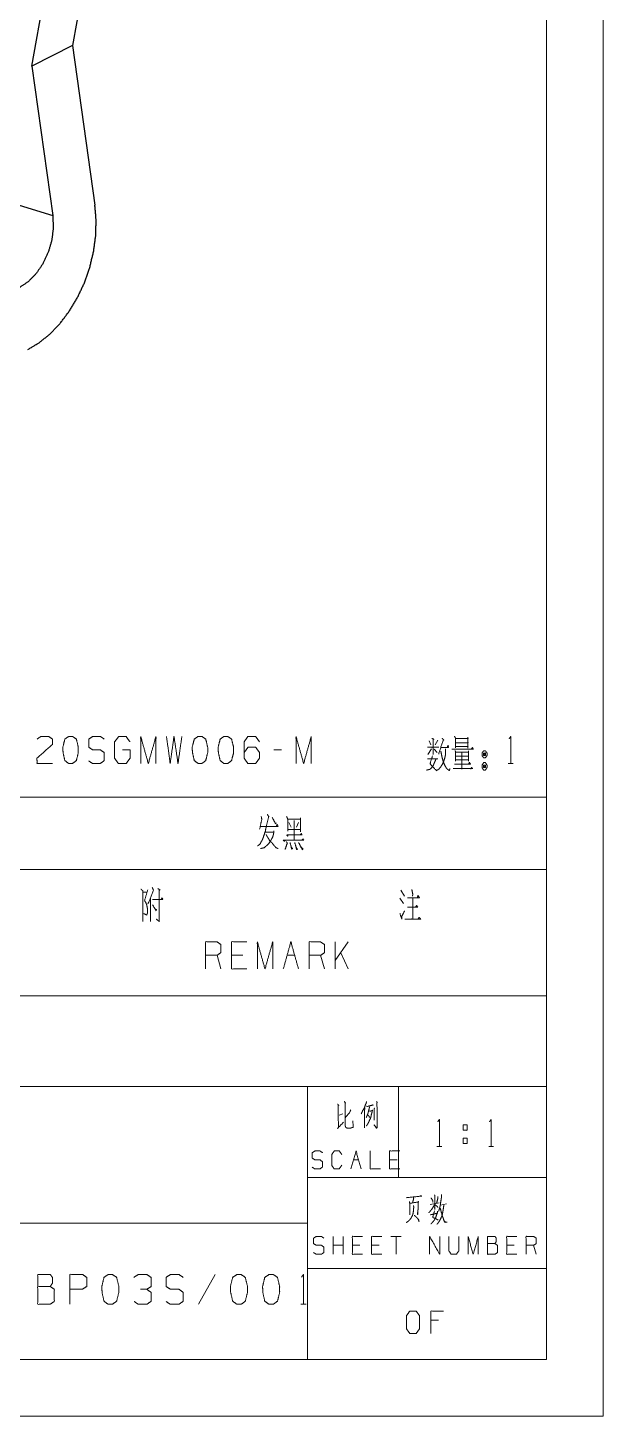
# Model space of a CAD drawing. Header units: millimetres. Extents: x 0 to 420, y 0 to 297.
# Drawn here: x 369.4 to 420, y 0 to 122.2 of the extents above; entities that cross this region are included whole.
import ezdxf

# ---------------------------------------------------------------- set-up
doc = ezdxf.new("R2010")
doc.units = ezdxf.units.MM
doc.layers.add('101', color=7, linetype='Continuous', true_color=0xffffff)

msp = doc.modelspace()

# ---------------------------------------------------------------- linework, layer by layer
at = {"layer": '101', "color": 133, "linetype": 'Continuous', "lineweight": 18}
for p, q in [((420, 0), (420, 297)), ((415, 5), (415, 292)), ((235, 37), (415, 37)), ((235, 29), (415, 29)), ((394, 29), (394, 5)), ((402, 29), (402, 21)), ((394, 21), (415, 21)), ((285, 17), (394, 17)), ((394, 13), (415, 13)), ((25, 5), (415, 5)), ((235, 5), (415, 5)), ((0, 0), (420, 0))]:
    msp.add_line(p, q, dxfattribs=at)
at = {"layer": '101', "color": 252, "linetype": 'Continuous', "lineweight": 25}
for p, q in [((369.74, 118.8), (373.42, 139.34)), ((376.51, 138.38), (373.32, 120.62)), ((373.32, 120.62), (369.74, 118.8)), ((373.32, 120.62), (375.29, 106.57)), ((369.74, 118.8), (371.58, 105.65)), ((341.42, 115.02), (371.58, 105.65))]:
    msp.add_line(p, q, dxfattribs=at)
at = {"layer": '101', "color": 72, "linetype": 'Continuous', "lineweight": 18}
for p, q in [((404.89, 58.74), (404.57, 58.24)), ((404.7, 59.44), (404.85, 59.09)), ((405.12, 58.71), (405.4, 58.39)), ((405.44, 59.49), (405.21, 59.09)), ((391.71, 58.64), (391.04, 58.64)), ((404.54, 57.86), (405.46, 57.86)), ((411.65, 57.44), (412.07, 57.44)), ((368, 54.46), (415, 54.46)), ((415, 54.46), (415, 48.11)), ((393.36, 52.65), (393.36, 51.43)), ((390.33, 51.4), (391, 51.4)), ((392.27, 52.53), (393.36, 52.53)), ((392.29, 51.62), (393.36, 51.62)), ((392.36, 52.25), (392.55, 51.83)), ((392.83, 52.43), (392.83, 50.68)), ((393.19, 52.25), (393.01, 51.83)), ((368, 48.11), (415, 48.11)), ((415, 48.11), (415, 37)), ((380.84, 46.45), (381.02, 46.3)), ((379.52, 46.1), (379.87, 46.1)), ((380.17, 45.6), (380.17, 43.53)), ((402.12, 45.6), (402.42, 45.12)), ((402.21, 46.3), (402.51, 45.75)), ((397.58, 41.74), (396.41, 40.09)), ((396.41, 39.36), (396.41, 41.74)), ((386.37, 39.36), (386.04, 40.56)), ((388.31, 40.56), (387.31, 40.56)), ((392.19, 40.56), (392.87, 40.56)), ((395.48, 39.36), (395.14, 40.56)), ((397.58, 39.36), (396.91, 40.79)), ((368, 37), (415, 37)), ((396.78, 26.5), (397.1, 26.62)), ((407.69, 24.46), (408.02, 24.46)), ((407.69, 24.46), (407.69, 23.99)), ((405.37, 23.74), (405.8, 23.74)), ((409.93, 23.74), (410.35, 23.74)), ((398.04, 22.56), (398.48, 22.56)), ((401.88, 22.56), (401.21, 22.56)), ((404.78, 18.63), (405.57, 18.79)), ((405.68, 18.57), (406.23, 18.69)), ((396.24, 14.25), (396.24, 15.82)), ((397.13, 15.04), (396.24, 15.04)), ((397.13, 14.25), (397.13, 15.82)), ((398.6, 15.04), (397.94, 15.04)), ((400.3, 15.04), (399.63, 15.04)), ((402.22, 15.82), (401.33, 15.82)), ((401.78, 15.82), (401.78, 14.25)), ((412.18, 15.04), (411.51, 15.04)), ((414.1, 14.25), (413.88, 15.04)), ((385.88, 12.47), (384.4, 9.85)), ((393.39, 9.85), (393.86, 9.85)), ((405.52, 8.46), (404.84, 8.46))]:
    msp.add_line(p, q, dxfattribs=at)
at = {"layer": '101', "color": 252, "linetype": 'Continuous', "lineweight": 25}
for points, knots in [([(369.39, 93.86), (370.39, 94.47), (371.36, 95.25), (372.25, 96.19), (373.06, 97.27), (373.77, 98.46), (374.37, 99.74), (374.84, 101.09), (375.17, 102.47), (375.36, 103.86), (375.4, 105.24), (375.29, 106.57)], [0, 0, 0.079452, 0.163052, 0.250549, 0.341433, 0.434982, 0.530331, 0.626517, 0.722538, 0.817398, 0.91016, 1, 1]), ([(371.58, 105.65), (371.63, 104.6), (371.5, 103.5), (371.19, 102.43), (370.72, 101.42), (370.12, 100.54), (369.41, 99.82), (368.63, 99.3)], [0, 0, 0.14254, 0.291151, 0.442276, 0.592039, 0.736735, 0.873333, 1, 1])]:
    msp.add_open_spline(points, degree=1, knots=knots, dxfattribs=at)
at = {"layer": '101', "color": 72, "linetype": 'Continuous', "lineweight": 18}
for points, knots in [([(370.21, 59.59), (370.53, 59.81), (371.22, 59.81), (371.56, 59.59), (371.56, 59.11), (370.19, 57.91), (370.21, 57.44), (371.56, 57.44)], [0, 0, 0.069694, 0.192978, 0.265273, 0.350226, 0.674741, 0.759753, 1, 1]), ([(373.32, 57.44), (373.66, 57.69), (373.83, 58.39), (373.83, 58.86), (373.66, 59.59), (373.32, 59.81), (372.98, 59.81), (372.65, 59.59), (372.47, 58.86), (372.49, 58.39), (372.65, 57.69), (372.98, 57.44), (373.32, 57.44)], [0, 0, 0.067524, 0.183971, 0.260583, 0.380943, 0.446139, 0.500302, 0.565504, 0.685863, 0.762528, 0.878308, 0.945837, 1, 1]), ([(374.75, 57.66), (375.08, 57.44), (375.77, 57.44), (376.11, 57.69), (376.11, 58.39), (375.77, 58.64), (375.1, 58.64), (374.75, 58.86), (374.75, 59.59), (375.1, 59.81), (375.77, 59.81), (376.11, 59.59)], [0, 0, 0.068035, 0.184055, 0.254518, 0.372336, 0.442799, 0.555848, 0.62637, 0.748395, 0.818917, 0.931965, 1, 1]), ([(377.71, 58.64), (378.39, 58.64), (378.39, 57.91), (378.05, 57.44), (377.36, 57.44), (377.02, 57.91), (377.02, 59.34), (377.38, 59.81), (378.03, 59.81), (378.37, 59.34)], [0, 0, 0.103298, 0.214798, 0.304261, 0.41028, 0.499744, 0.718898, 0.80996, 0.910536, 1, 1]), ([(379.32, 57.44), (379.32, 59.81), (379.99, 57.44), (380.66, 59.81), (380.66, 57.44)], [0, 0, 0.245192, 0.500001, 0.754808, 1, 1]), ([(381.59, 59.81), (381.91, 57.44), (382.25, 59.81), (382.6, 57.44), (382.94, 59.81)], [0, 0, 0.249746, 0.499742, 0.750003, 1, 1]), ([(384.7, 57.44), (385.04, 57.69), (385.21, 58.39), (385.21, 58.86), (385.04, 59.59), (384.7, 59.81), (384.37, 59.81), (384.03, 59.59), (383.85, 58.86), (383.87, 58.39), (384.03, 57.69), (384.37, 57.44), (384.7, 57.44)], [0, 0, 0.067524, 0.183971, 0.260583, 0.380943, 0.446139, 0.500302, 0.565504, 0.685863, 0.762528, 0.878308, 0.945837, 1, 1]), ([(386.98, 57.44), (387.31, 57.69), (387.49, 58.39), (387.49, 58.86), (387.31, 59.59), (386.98, 59.81), (386.64, 59.81), (386.31, 59.59), (386.13, 58.86), (386.15, 58.39), (386.31, 57.69), (386.64, 57.44), (386.98, 57.44)], [0, 0, 0.067524, 0.183969, 0.260581, 0.38094, 0.446136, 0.500306, 0.565502, 0.68586, 0.762525, 0.878306, 0.94583, 1, 1]), ([(388.42, 58.39), (388.74, 58.86), (389.43, 58.86), (389.77, 58.39), (389.77, 57.91), (389.43, 57.44), (388.74, 57.44), (388.42, 57.91), (388.42, 59.34), (388.74, 59.81), (389.43, 59.81), (389.77, 59.34)], [0, 0, 0.07696, 0.169763, 0.248074, 0.312019, 0.39033, 0.483132, 0.560092, 0.751926, 0.828887, 0.921689, 1, 1]), ([(392.98, 57.44), (392.98, 59.81), (393.65, 57.44), (394.32, 59.81), (394.32, 57.44)], [0, 0, 0.245192, 0.499999, 0.754808, 1, 1]), ([(404.94, 59.64), (405.1, 59.56), (405.03, 59.61), (405.03, 58.21), (405.03, 58.86), (404.54, 58.86), (405.53, 58.86)], [0, 0, 0.046316, 0.069128, 0.437819, 0.608997, 0.739328, 1, 1]), ([(406.14, 58.74), (406.14, 58.44), (406.11, 58.11), (406.02, 57.76), (405.88, 57.41), (405.72, 57.16), (405.54, 56.94), (405.3, 56.79)], [0, 0, 0.134099, 0.280228, 0.441582, 0.610319, 0.742763, 0.870666, 1, 1]), ([(405.83, 59.66), (405.99, 59.49), (405.93, 59.54), (405.53, 58.26)], [0, 0, 0.143538, 0.187778, 1, 1]), ([(405.79, 58.84), (406.39, 58.84), (406.36, 59.04), (406.29, 58.91)], [0, 0, 0.63414, 0.848459, 1, 1]), ([(406.69, 58.69), (408.58, 58.69), (408.49, 58.84), (408.4, 58.69)], [0, 0, 0.844518, 0.922264, 1, 1]), ([(406.92, 59.84), (407.01, 59.66), (407.01, 58.81), (407.01, 58.94), (408.1, 58.94), (408.1, 58.79), (408.1, 59.76), (408.1, 59.64), (407.01, 59.64), (408.1, 59.64), (408.1, 59.26), (407.01, 59.26)], [0, 0, 0.027308, 0.145703, 0.163114, 0.31575, 0.336643, 0.472449, 0.48986, 0.642495, 0.795131, 0.847364, 1, 1]), ([(411.72, 59.61), (411.86, 59.81), (411.86, 57.44)], [0, 0, 0.093486, 1, 1]), ([(405.28, 57.79), (405.14, 57.49), (405.05, 57.26), (404.89, 57.04), (404.73, 56.91), (404.47, 56.86)], [0, 0, 0.251049, 0.434038, 0.642626, 0.795773, 1, 1]), ([(404.98, 58.11), (404.77, 57.41), (405.3, 56.84)], [0, 0, 0.483231, 1, 1]), ([(405.72, 58.51), (405.77, 58.26), (405.83, 57.96), (405.93, 57.61), (406.07, 57.26), (406.23, 56.99), (406.46, 56.81), (406.52, 56.99)], [0, 0, 0.122113, 0.267686, 0.442434, 0.622805, 0.774611, 0.912622, 1, 1]), ([(406.97, 58.59), (407.01, 58.46), (407.01, 57.64), (407.01, 57.76), (408.14, 57.76), (408.14, 57.64), (408.14, 58.56), (408.14, 58.44), (407.01, 58.44), (407.01, 58.09), (408.14, 58.09), (407.57, 58.09), (407.57, 58.44), (407.57, 56.94), (407.57, 57.39), (406.9, 57.39), (408.32, 57.39), (408.23, 57.54), (408.16, 57.39)], [0, 0, 0.011506, 0.084583, 0.095655, 0.195851, 0.206923, 0.288857, 0.29993, 0.400126, 0.431128, 0.531325, 0.581423, 0.612425, 0.745291, 0.785151, 0.844642, 0.96989, 0.985312, 1, 1]), ([(409.64, 58.56), (409.48, 58.56), (409.34, 58.36), (409.34, 58.14), (409.48, 57.94), (409.64, 57.94), (409.78, 58.14), (409.78, 58.36), (409.64, 58.56)], [0, 0, 0.091011, 0.231136, 0.359859, 0.499986, 0.590997, 0.731138, 0.859862, 1, 1]), ([(409.78, 57.29), (409.64, 57.51), (409.48, 57.51), (409.34, 57.29), (409.34, 57.09), (409.48, 56.86), (409.64, 56.86), (409.78, 57.09), (409.78, 57.29)], [0, 0, 0.149205, 0.238518, 0.387711, 0.5, 0.649193, 0.738506, 0.887711, 1, 1]), ([(409.48, 58.14), (409.64, 58.14), (409.48, 58.36), (409.48, 58.14)], [0, 0, 0.241164, 0.658904, 1, 1]), ([(409.64, 58.14), (409.64, 58.36), (409.48, 58.36)], [0, 0, 0.585813, 1, 1]), ([(406.8, 56.99), (408.51, 56.99), (408.42, 57.09), (408.35, 56.94)], [0, 0, 0.851381, 0.917655, 1, 1]), ([(409.48, 57.29), (409.48, 57.09), (409.64, 57.09)], [0, 0, 0.556982, 1, 1]), ([(409.64, 57.29), (409.48, 57.29), (409.64, 57.09), (409.64, 57.29)], [0, 0, 0.25882, 0.6746, 1, 1]), ([(390.45, 52.95), (390.58, 52.78), (390.35, 51.83), (390.28, 51.47), (390.1, 50.93), (390.01, 50.7), (389.9, 50.53), (389.83, 50.35), (389.59, 50.18)], [0, 0, 0.069926, 0.38885, 0.505364, 0.693867, 0.772746, 0.839515, 0.9011, 1, 1]), ([(389.92, 52.78), (389.97, 52.53), (389.78, 51.65)], [0, 0, 0.221863, 1, 1]), ([(390.89, 52.68), (391.19, 52.13), (391.23, 52.22)], [0, 0, 0.855262, 1, 1]), ([(392.15, 52.78), (392.25, 52.55), (392.25, 51.47)], [0, 0, 0.187914, 1, 1]), ([(391.04, 51.5), (391, 51.2), (390.91, 50.93), (390.77, 50.68), (390.58, 50.38), (390.36, 50.18), (390.17, 50.02), (389.85, 49.95)], [0, 0, 0.143871, 0.281442, 0.418246, 0.588512, 0.727354, 0.844312, 1, 1]), ([(389.87, 51.88), (391.41, 51.88), (391.32, 52.08), (391.23, 51.88)], [0, 0, 0.778575, 0.889287, 1, 1]), ([(390.35, 51.2), (390.42, 51.05), (390.56, 50.83), (390.66, 50.65), (390.89, 50.43), (391.04, 50.23), (391.23, 50.02), (391.42, 49.95)], [0, 0, 0.098129, 0.255365, 0.37644, 0.566726, 0.71165, 0.876695, 1, 1]), ([(392.06, 50.68), (391.97, 50.58), (391.86, 50.68), (393.67, 50.68), (393.59, 50.8), (393.47, 50.68)], [0, 0, 0.055573, 0.116265, 0.866965, 0.926762, 1, 1]), ([(392.11, 50.55), (392.22, 50.45), (392.02, 49.88)], [0, 0, 0.193665, 1, 1]), ([(392.27, 51.12), (392.25, 51.03), (392.13, 51.15), (393.52, 51.15), (393.44, 51.28), (393.35, 51.15)], [0, 0, 0.051287, 0.140119, 0.845357, 0.922679, 1, 1]), ([(392.46, 50.48), (392.6, 49.9), (392.69, 49.95), (392.55, 50.1)], [0, 0, 0.658059, 0.770917, 1, 1]), ([(392.87, 50.48), (393.03, 49.88), (393.1, 49.88), (392.98, 50.08)], [0, 0, 0.669865, 0.7462, 1, 1]), ([(393.21, 50.48), (393.54, 49.85), (393.61, 49.9), (393.44, 50.08)], [0, 0, 0.679076, 0.761949, 1, 1]), ([(380.33, 46.53), (380.44, 46.3), (379.96, 45.08)], [0, 0, 0.159107, 1, 1]), ([(379.34, 46.38), (379.5, 46.22), (379.5, 43.53)], [0, 0, 0.074914, 1, 1]), ([(379.94, 46.33), (379.66, 45.37), (379.77, 45.2), (379.84, 45.02), (379.91, 44.68), (379.91, 44.25), (379.84, 44.1), (379.59, 44.23)], [0, 0, 0.379822, 0.458229, 0.530553, 0.667378, 0.830233, 0.893776, 1, 1]), ([(380.35, 45.48), (381.27, 45.48), (381.2, 45.62), (381.14, 45.5)], [0, 0, 0.752923, 0.888763, 1, 1]), ([(380.95, 46.35), (380.95, 43.53), (380.68, 43.75)], [0, 0, 0.890401, 1, 1]), ([(403.26, 45.6), (403.26, 43.75), (402.55, 43.75), (403.94, 43.75), (403.8, 43.9), (403.71, 43.75)], [0, 0, 0.426906, 0.590047, 0.912256, 0.959823, 1, 1]), ([(402.78, 45.62), (403.84, 45.62), (403.71, 45.83), (403.66, 45.65)], [0, 0, 0.717261, 0.876328, 1, 1]), ([(403.17, 46.35), (403.26, 45.87), (403.27, 45.98), (403.22, 45.75)], [0, 0, 0.592181, 0.716658, 1, 1]), ([(380.37, 45), (380.68, 44.48), (380.7, 44.58), (380.61, 44.6)], [0, 0, 0.760418, 0.886215, 1, 1]), ([(402.12, 44.23), (402.3, 43.73), (402.27, 43.95), (402.53, 44.48)], [0, 0, 0.39393, 0.563113, 1, 1]), ([(402.8, 44.8), (403.68, 44.8), (403.59, 44.95), (403.5, 44.83)], [0, 0, 0.729813, 0.873574, 1, 1]), ([(385.03, 39.36), (385.03, 41.74), (386.04, 41.74), (386.37, 41.51), (386.37, 40.79), (386.04, 40.56), (385.03, 40.56)], [0, 0, 0.400952, 0.571031, 0.639278, 0.761674, 0.829922, 1, 1]), ([(388.65, 39.36), (387.31, 39.36), (387.31, 41.74), (388.65, 41.74)], [0, 0, 0.26539, 0.73461, 1, 1]), ([(389.58, 39.36), (389.58, 41.74), (390.25, 39.36), (390.93, 41.74), (390.93, 39.36)], [0, 0, 0.245192, 0.499999, 0.754808, 1, 1]), ([(394.14, 39.36), (394.14, 41.74), (395.14, 41.74), (395.48, 41.51), (395.48, 40.79), (395.14, 40.56), (394.14, 40.56)], [0, 0, 0.400951, 0.571036, 0.639278, 0.761673, 0.829915, 1, 1]), ([(396.62, 27.47), (396.76, 27.35), (396.68, 27.39), (396.71, 25.4), (396.62, 25.32), (397.17, 25.88)], [0, 0, 0.060255, 0.090729, 0.71461, 0.752496, 1, 1]), ([(397.22, 27.7), (397.34, 27.55), (397.29, 27.59), (397.29, 26.72), (397.29, 26.04), (397.29, 25.94), (397.31, 25.54), (397.35, 25.44), (397.41, 25.38), (397.54, 25.34), (397.8, 25.36), (397.99, 25.42), (398.01, 25.44), (397.98, 25.98)], [0, 0, 0.050887, 0.067371, 0.30486, 0.491459, 0.519732, 0.627242, 0.657953, 0.681265, 0.71898, 0.791172, 0.845841, 0.852765, 1, 1]), ([(397.29, 26.23), (397.72, 26.77), (397.79, 26.95)], [0, 0, 0.77398, 1, 1]), ([(399.18, 27.7), (399.16, 27.59), (398.99, 27.14), (398.84, 26.87), (398.72, 26.62)], [0, 0, 0.089072, 0.504979, 0.766001, 1, 1]), ([(399.02, 27.14), (399, 25.38), (398.99, 25.5), (398.99, 25.52), (399, 25.71)], [0, 0, 0.841012, 0.900786, 0.910681, 1, 1]), ([(399.43, 27.22), (399.44, 27.18), (399.37, 26.89), (399.3, 26.62), (399.22, 26.43), (399.16, 26.29)], [0, 0, 0.044891, 0.350478, 0.63559, 0.840224, 1, 1]), ([(399.43, 26.83), (399.72, 26.89), (399.69, 26.95), (399.66, 26.72), (399.6, 26.52), (399.57, 26.35), (399.52, 26.19), (399.44, 26.04), (399.37, 25.88), (399.3, 25.75), (399.22, 25.61), (399.16, 25.54)], [0, 0, 0.158182, 0.194476, 0.315843, 0.429568, 0.518472, 0.611327, 0.697145, 0.792857, 0.869066, 0.954883, 1, 1]), ([(399.19, 27.28), (399.22, 27.26), (399.25, 27.26), (399.76, 27.39), (399.72, 27.39), (399.65, 27.35)], [0, 0, 0.049781, 0.090425, 0.822292, 0.883256, 1, 1]), ([(400.07, 27.68), (400.13, 27.59), (400.1, 27.57), (400.12, 25.52), (400.12, 25.5), (400.1, 25.38), (400.07, 25.34), (399.84, 25.65), (400.07, 25.36), (400.1, 25.44)], [0, 0, 0.031372, 0.042462, 0.676473, 0.682877, 0.721567, 0.737252, 0.857566, 0.97283, 1, 1]), ([(399.85, 27.12), (399.88, 27.08), (399.85, 27.06), (399.85, 26.06), (399.84, 26.17), (399.85, 26.29)], [0, 0, 0.038712, 0.066084, 0.824707, 0.904517, 1, 1]), ([(399.28, 26.52), (399.41, 26.39), (399.44, 26.29)], [0, 0, 0.6273, 1, 1]), ([(405.44, 25.91), (405.59, 26.11), (405.59, 23.74)], [0, 0, 0.093487, 1, 1]), ([(410, 25.91), (410.14, 26.11), (410.14, 23.74)], [0, 0, 0.093487, 1, 1]), ([(407.69, 25.16), (407.69, 25.64), (408.02, 25.64), (408.02, 25.16), (407.69, 25.16)], [0, 0, 0.292916, 0.5, 0.792916, 1, 1]), ([(408.02, 24.46), (408.02, 23.99), (407.69, 23.99)], [0, 0, 0.585831, 1, 1]), ([(394.41, 21.91), (394.63, 21.76), (395.09, 21.76), (395.31, 21.93), (395.31, 22.39), (395.09, 22.56), (394.64, 22.56), (394.41, 22.71), (394.41, 23.19), (394.64, 23.34), (395.09, 23.34), (395.31, 23.19)], [0, 0, 0.068029, 0.184052, 0.254519, 0.372336, 0.442804, 0.555843, 0.62637, 0.748396, 0.818923, 0.931962, 1, 1]), ([(397, 22.08), (396.77, 21.76), (396.34, 21.76), (396.12, 22.08), (396.12, 23.02), (396.34, 23.34), (396.78, 23.34), (397.01, 23.02)], [0, 0, 0.114571, 0.243364, 0.357935, 0.638587, 0.753157, 0.885429, 1, 1]), ([(397.81, 21.76), (398.26, 23.34), (398.7, 21.76)], [0, 0, 0.499998, 1, 1]), ([(399.51, 23.34), (399.51, 21.76), (400.4, 21.76)], [0, 0, 0.638737, 1, 1]), ([(402.1, 21.76), (401.21, 21.76), (401.21, 23.34), (402.1, 23.34)], [0, 0, 0.265388, 0.734612, 1, 1]), ([(403.31, 18.53), (403.34, 18.4), (403.33, 18.36), (403.31, 18.07), (403.27, 17.82), (403.23, 17.68), (403.15, 17.53), (403.07, 17.39), (402.92, 17.22), (402.77, 17.1), (402.66, 17.04)], [0, 0, 0.073225, 0.098424, 0.26494, 0.409696, 0.496582, 0.589746, 0.686975, 0.813798, 0.923947, 1, 1]), ([(402.68, 19.23), (404.03, 19.37), (403.97, 19.39), (403.83, 19.37)], [0, 0, 0.865805, 0.905503, 1, 1]), ([(402.95, 18.9), (402.98, 18.73), (402.99, 18.3), (402.99, 17.72), (402.98, 17.8), (402.98, 17.95)], [0, 0, 0.119124, 0.427226, 0.837796, 0.897358, 1, 1]), ([(402.98, 18.73), (403.77, 18.86), (403.72, 18.9), (403.71, 18.55), (403.71, 18.17), (403.69, 17.95), (403.68, 17.76), (403.67, 17.84), (403.69, 18.03)], [0, 0, 0.351984, 0.378534, 0.533493, 0.697426, 0.797814, 0.880033, 0.917028, 1, 1]), ([(403.3, 19.29), (403.33, 19.17), (403.23, 18.77)], [0, 0, 0.238945, 1, 1]), ([(405.19, 18.65), (405.05, 18.42), (404.92, 18.21), (404.79, 18.05), (404.66, 17.9)], [0, 0, 0.287233, 0.555137, 0.786183, 1, 1]), ([(404.86, 19.21), (405, 18.98), (405.03, 18.84)], [0, 0, 0.640218, 1, 1]), ([(405.17, 19.48), (405.2, 19.33), (405.2, 18.19), (405.17, 18.34), (405.2, 18.46)], [0, 0, 0.094654, 0.823642, 0.918295, 1, 1]), ([(405.2, 18.61), (405.38, 18.48), (405.46, 18.38)], [0, 0, 0.613114, 1, 1]), ([(405.46, 19.33), (405.46, 19.23), (405.35, 18.75)], [0, 0, 0.174306, 1, 1]), ([(405.98, 18.57), (405.93, 18.21), (405.89, 17.97), (405.85, 17.76), (405.79, 17.57), (405.67, 17.32), (405.57, 17.14), (405.45, 16.97), (405.36, 16.89)], [0, 0, 0.194372, 0.332632, 0.448613, 0.555646, 0.70616, 0.822691, 0.933849, 1, 1]), ([(405.77, 19.52), (405.77, 19.39), (405.76, 19.17), (405.71, 18.88), (405.67, 18.57), (405.61, 18.32), (405.54, 18.09), (405.52, 18.03)], [0, 0, 0.081859, 0.232245, 0.425429, 0.632112, 0.800316, 0.957949, 1, 1]), ([(403.39, 17.68), (403.59, 17.49), (403.71, 17.37), (403.77, 17.28), (403.81, 17.12), (403.72, 17.32)], [0, 0, 0.292982, 0.473564, 0.580848, 0.762106, 1, 1]), ([(404.78, 17.72), (405.41, 17.86), (405.42, 18.05), (405.42, 17.97), (405.35, 17.72), (405.25, 17.45), (405.14, 17.24), (405.03, 17.12), (404.92, 16.99), (404.85, 16.93)], [0, 0, 0.304469, 0.392577, 0.431617, 0.55371, 0.68947, 0.798366, 0.878841, 0.95475, 1, 1]), ([(405.16, 18.07), (405, 17.49), (405.1, 17.45), (405.22, 17.41), (405.33, 17.35), (405.48, 17.26)], [0, 0, 0.529111, 0.626299, 0.735529, 0.852099, 1, 1]), ([(405.65, 18.3), (405.68, 18.26), (405.83, 17.68), (405.93, 17.41), (406.04, 17.12), (406.06, 17.06), (406.28, 17.08), (406.06, 17.1), (405.99, 17.22)], [0, 0, 0.026719, 0.341744, 0.493482, 0.655463, 0.691641, 0.807838, 0.924035, 1, 1]), ([(394.53, 14.4), (394.75, 14.25), (395.21, 14.25), (395.43, 14.41), (395.43, 14.88), (395.21, 15.04), (394.76, 15.04), (394.53, 15.19), (394.53, 15.67), (394.76, 15.82), (395.21, 15.82), (395.43, 15.67)], [0, 0, 0.068036, 0.184055, 0.25452, 0.372334, 0.442799, 0.555845, 0.626371, 0.748393, 0.818918, 0.931964, 1, 1]), ([(398.83, 14.25), (397.94, 14.25), (397.94, 15.82), (398.83, 15.82)], [0, 0, 0.265394, 0.734606, 1, 1]), ([(400.52, 14.25), (399.63, 14.25), (399.63, 15.82), (400.52, 15.82)], [0, 0, 0.265394, 0.734606, 1, 1]), ([(404.73, 14.25), (404.73, 15.82), (405.62, 14.25), (405.62, 15.82)], [0, 0, 0.317573, 0.682427, 1, 1]), ([(406.42, 15.82), (406.42, 14.56), (406.63, 14.25), (407.08, 14.25), (407.31, 14.56), (407.31, 15.82)], [0, 0, 0.337149, 0.438598, 0.557784, 0.662851, 1, 1]), ([(408.12, 14.25), (408.12, 15.82), (408.56, 14.25), (409.01, 15.82), (409.01, 14.25)], [0, 0, 0.245192, 0.5, 0.754808, 1, 1]), ([(409.82, 15.19), (409.82, 15.82), (410.48, 15.82), (410.59, 15.67), (410.59, 15.36), (410.48, 15.19), (409.82, 15.19), (409.82, 14.25), (410.47, 14.25), (410.7, 14.4), (410.7, 15.04), (410.48, 15.19)], [0, 0, 0.115916, 0.238849, 0.272472, 0.33043, 0.366587, 0.48952, 0.663395, 0.784172, 0.83349, 0.952457, 1, 1]), ([(412.4, 14.25), (411.51, 14.25), (411.51, 15.82), (412.4, 15.82)], [0, 0, 0.265394, 0.734606, 1, 1]), ([(413.21, 14.25), (413.21, 15.82), (413.88, 15.82), (414.1, 15.67), (414.1, 15.19), (413.88, 15.04), (413.21, 15.04)], [0, 0, 0.400946, 0.571033, 0.639276, 0.76167, 0.829914, 1, 1]), ([(370.26, 11.42), (370.26, 12.47), (371.37, 12.47), (371.55, 12.22), (371.55, 11.7), (371.37, 11.42), (370.26, 11.42), (370.26, 9.85), (371.35, 9.85), (371.72, 10.1), (371.72, 11.17), (371.37, 11.42)], [0, 0, 0.115917, 0.238847, 0.272469, 0.330428, 0.366584, 0.489513, 0.663389, 0.784162, 0.833485, 0.952453, 1, 1]), ([(373.09, 9.85), (373.09, 12.47), (374.2, 12.47), (374.57, 12.22), (374.57, 11.42), (374.18, 11.17), (373.09, 11.17)], [0, 0, 0.401148, 0.571313, 0.639589, 0.762044, 0.83282, 1, 1]), ([(376.83, 9.85), (377.2, 10.12), (377.4, 10.9), (377.4, 11.42), (377.2, 12.22), (376.83, 12.47), (376.46, 12.47), (376.09, 12.22), (375.9, 11.42), (375.92, 10.9), (376.09, 10.12), (376.46, 9.85), (376.83, 9.85)], [0, 0, 0.067525, 0.183969, 0.260581, 0.380939, 0.446136, 0.500306, 0.565503, 0.685861, 0.762526, 0.878305, 0.94583, 1, 1]), ([(379.86, 11.17), (380.23, 11.42), (380.23, 12.22), (379.86, 12.47), (379.1, 12.47), (378.72, 12.22)], [0, 0, 0.153874, 0.429854, 0.583729, 0.846126, 1, 1]), ([(381.55, 10.1), (381.92, 9.85), (382.68, 9.85), (383.06, 10.12), (383.06, 10.9), (382.68, 11.17), (381.94, 11.17), (381.55, 11.42), (381.55, 12.22), (381.94, 12.47), (382.68, 12.47), (383.06, 12.22)], [0, 0, 0.068036, 0.184054, 0.254519, 0.372335, 0.4428, 0.555843, 0.62637, 0.748394, 0.818921, 0.931964, 1, 1]), ([(388.15, 9.85), (388.52, 10.12), (388.71, 10.9), (388.71, 11.42), (388.52, 12.22), (388.15, 12.47), (387.78, 12.47), (387.41, 12.22), (387.21, 11.42), (387.23, 10.9), (387.41, 10.12), (387.78, 9.85), (388.15, 9.85)], [0, 0, 0.067525, 0.18397, 0.260581, 0.38094, 0.446137, 0.500301, 0.565503, 0.685862, 0.762526, 0.878306, 0.945836, 1, 1]), ([(390.98, 9.85), (391.35, 10.12), (391.54, 10.9), (391.54, 11.42), (391.35, 12.22), (390.98, 12.47), (390.61, 12.47), (390.23, 12.22), (390.04, 11.42), (390.06, 10.9), (390.23, 10.12), (390.61, 9.85), (390.98, 9.85)], [0, 0, 0.067525, 0.183971, 0.260584, 0.380944, 0.446141, 0.500306, 0.565504, 0.685864, 0.762529, 0.87831, 0.945835, 1, 1]), ([(393.47, 12.25), (393.63, 12.47), (393.63, 9.85)], [0, 0, 0.093489, 1, 1]), ([(378.74, 10.1), (379.1, 9.85), (379.86, 9.85), (380.23, 10.1), (380.23, 10.9), (379.86, 11.17), (379.29, 11.17)], [0, 0, 0.12412, 0.343687, 0.472445, 0.703378, 0.836732, 1, 1]), ([(402.99, 7.28), (403.55, 7.28), (403.83, 7.68), (403.83, 8.86), (403.55, 9.25), (402.99, 9.25), (402.7, 8.86), (402.7, 7.68), (402.99, 7.28)], [0, 0, 0.102683, 0.191619, 0.409477, 0.498413, 0.601096, 0.691619, 0.909477, 1, 1]), ([(404.84, 7.28), (404.84, 9.25), (405.95, 9.25)], [0, 0, 0.638735, 1, 1])]:
    msp.add_open_spline(points, degree=1, knots=knots, dxfattribs=at)
msp.add_open_spline([(391.86, 39.36), (392.53, 41.74), (393.2, 39.36)], degree=1, dxfattribs=at)

doc.saveas('drawing.dxf')
